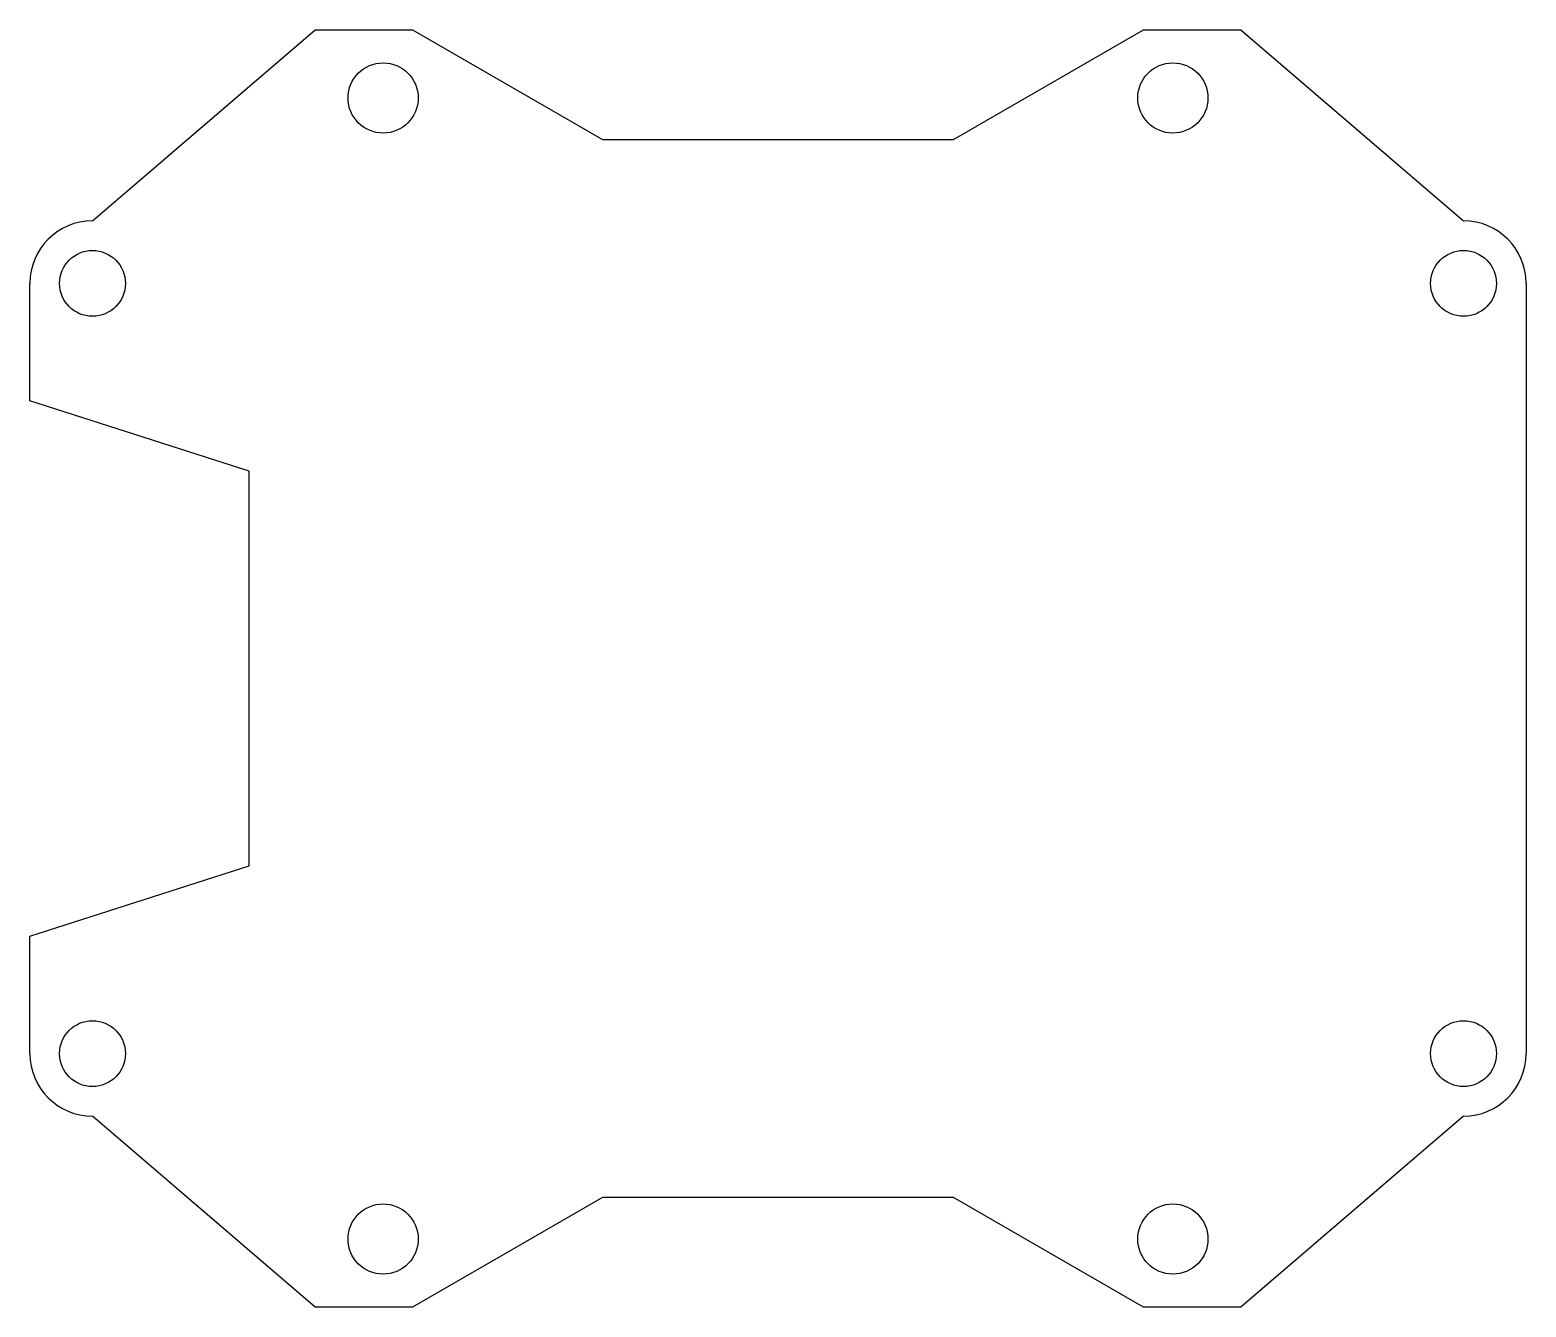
# Model space of a CAD drawing. Extents: x -26.1 to 42.1, y -53.2 to 5.
import ezdxf

# ---------------------------------------------------------------- set-up
doc = ezdxf.new("R2010")
doc.units = 0
doc.layers.add('INTERIOR_LOOPS', color=7, linetype='CONTINUOUS')
doc.layers.add('OUTER_LOOP', color=7, linetype='CONTINUOUS')

msp = doc.modelspace()

# ---------------------------------------------------------------- linework, layer by layer
at = {"layer": 'INTERIOR_LOOPS', "color": 3, "linetype": 'CONTINUOUS'}
for centre, radius in [((-10, 1.9), 1.6), ((26, 1.9), 1.6), ((-23.25, -6.55), 1.5), ((39.25, -6.55), 1.5), ((-23.25, -41.65), 1.5), ((39.25, -41.65), 1.5), ((-10, -50.1), 1.6), ((26, -50.1), 1.6)]:
    msp.add_circle(centre, radius, dxfattribs=at)
at = {"layer": 'OUTER_LOOP', "color": 3, "linetype": 'CONTINUOUS'}
for p, q in [((-23.25, -3.7), (-13.1, 5)), ((-13.1, 5), (-8.66, 5)), ((-8.66, 5), (0, 0)), ((16, 0), (24.66, 5)), ((24.66, 5), (29.1, 5)), ((29.1, 5), (39.25, -3.7)), ((0, 0), (16, 0)), ((-26.1, -11.898), (-26.1, -6.55)), ((42.1, -6.55), (42.1, -41.65)), ((-16.1, -15.1), (-26.1, -11.898)), ((-16.1, -33.1), (-16.1, -15.1)), ((-26.1, -36.302), (-16.1, -33.1)), ((-26.1, -41.65), (-26.1, -36.302)), ((-13.1, -53.2), (-23.25, -44.5)), ((39.25, -44.5), (29.1, -53.2)), ((0, -48.2), (-8.66, -53.2)), ((16, -48.2), (0, -48.2)), ((24.66, -53.2), (16, -48.2)), ((-8.66, -53.2), (-13.1, -53.2)), ((29.1, -53.2), (24.66, -53.2))]:
    msp.add_line(p, q, dxfattribs=at)
for centre, start, end in [((-23.25, -6.55), 90, 180), ((39.25, -6.55), 0, 90), ((-23.25, -41.65), 180, 270), ((39.25, -41.65), 270, 0)]:
    msp.add_arc(centre, 2.85, start, end, dxfattribs=at)

doc.saveas('drawing.dxf')
